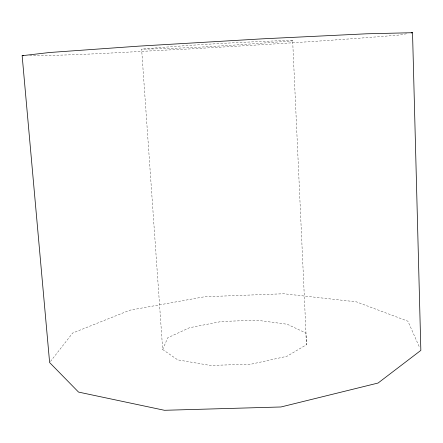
<?xml version="1.0" encoding="UTF-8"?>
<svg xmlns="http://www.w3.org/2000/svg" width="443" height="443" viewBox="0 0 443 443"><rect width="100%" height="100%" fill="white"/><g stroke="black" fill="none" stroke-linecap="round" stroke-linejoin="round"><path stroke-width="0.33" stroke-dasharray="2.21 1.66" d="M292.64 40.258L292.53 40.867C242.315 44.677 191.98 48.437 141.627 49.14L162.686 349.516L177.715 359.86L210.403 365.453L251.259 364.14L286.937 356.294L306.517 344.687L292.64 40.258C242.249 42.052 191.852 44.665 141.627 49.14M162.686 349.516L167.753 337.771L189.543 327.709L221.666 321.463L256.757 320.211L287.263 324.259L305.853 333.003L306.517 344.687M50.463 361.482L72.669 333.036L129.86 310.194L204.539 296.755L283.869 293.753L356.294 301.821L407.948 321.23L419.754 347.905M406.536 33.784L399.868 34.975C329.692 40.883 259.371 44.893 189.072 48.968C135.973 51.333 82.902 55.392 29.736 55.668"/><path stroke-width="0.66" d="M411.198 32.948L412.533 32.71L420.85 350.385L378.073 383.04L280.962 406.973L164.458 410.29L78.538 392.088L49.622 362.557L22.15 55.696L49.666 52.495L138.775 46.144L262.383 38.84L366.322 33.806L412.533 32.71M22.15 55.696L23.529 55.691"/></g></svg>
